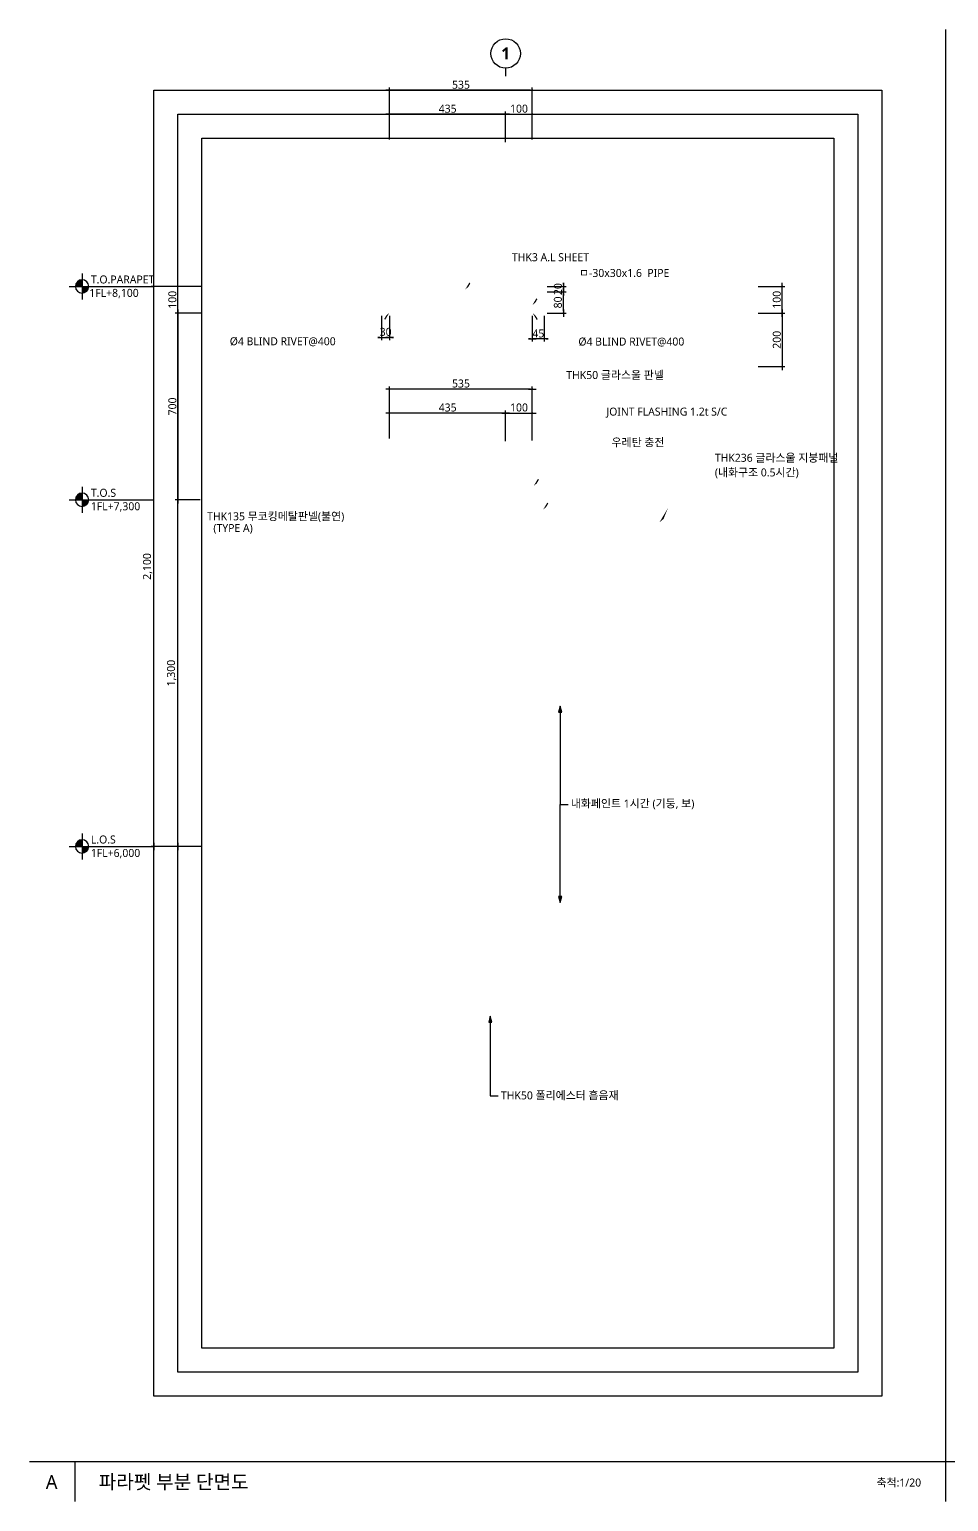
# Model space of a CAD drawing. Extents: x 465 to 33297, y 210 to 5730.
# Drawn here: x 465 to 3911, y 210 to 5730 of the extents above; entities that cross this region are included whole.
import ezdxf
from ezdxf import colors
from ezdxf.entities.mleader import LeaderData, LeaderLine
from ezdxf.enums import TextEntityAlignment as Align
from ezdxf.math import Vec2, Vec3

# ---------------------------------------------------------------- set-up
doc = ezdxf.new("R2010")
doc.units = 0
doc.header["$LTSCALE"] = 20
doc.header["$MEASUREMENT"] = 0
doc.header["$PDMODE"] = 3
doc.header["$PDSIZE"] = -1
doc.layers.get('0').update_dxf_attribs({"linetype": 'CONTINUOUS'})
doc.layers.get('Defpoints').update_dxf_attribs({"color": 137, "linetype": 'CONTINUOUS'})
for name, color, linetype in [('01DIM', 7, 'CONTINUOUS'), ('01TEX', 3, 'CONTINUOUS'), ('3', 3, 'CONTINUOUS'), ('DIM', 7, 'CONTINUOUS'), ('DIM-INT', 7, 'CONTINUOUS'), ('SYM-BUB', 3, 'CONTINUOUS'), ('SYM-LEAD', 6, 'CONTINUOUS'), ('SYM-LEVEL', 7, 'CONTINUOUS'), ('TAG', 6, 'CONTINUOUS'), ('TEXT', 3, 'CONTINUOUS')]:
    doc.layers.add(name, color=color, linetype=linetype)
doc.styles.add('GAUN', font='malgun.ttf')
doc.styles.add('XR-sec$0$스타일1', font='malgun.ttf')
doc.styles.add('맑은고딕', font='malgun.ttf')
doc.styles.add('스타일1', font='malgun.ttf')
doc.styles.add('스타일2', font='malgunbd.ttf')
doc.dimstyles.new('GAUN-10', dxfattribs={"dimscale": 10, "dimtxt": 3, "dimasz": 0.7, "dimexe": 1, "dimexo": 1, "dimgap": 0.5, "dimtad": 1, "dimdec": 0, "dimzin": 1, "dimdsep": 46, "dimlunit": 6, "dimtxsty": '맑은고딕', "dimblk": 'CJDOT', "dimcen": 0.09, "dimdle": 1, "dimclrd": 256, "dimclre": 256, "dimclrt": 3, "dimadec": 0, "dimazin": 0, "dimtfac": 1, "dimtdec": 0, "dimtix": 1, "dimtmove": 2, "dimatfit": 3, "dimldrblk": 'CJDOT', "dimfxl": 1, "dimtolj": 1, "dimtzin": 1, "dimarcsym": 0})

# ---------------------------------------------------------------- blocks, each defined once
blk = doc.blocks.new('CJDOT')
blk.add_line((-2, 0), (2, 0))
at = {"const_width": 0.5}
blk.add_lwpolyline([(-0.25, 0, 1), (0.25, 0, 1)], format="xyb", close=True, dxfattribs=at)
blk = doc.blocks.new('*D10')
at = {"layer": 'Defpoints', "color": 0, "transparency": 16777216}
for p in [(2350.7, 5412.2), (2350.7, 5307.4), (2250.7, 5297.1)]:
    blk.add_point(p, dxfattribs=at)
at = {"layer": 'DIM', "lineweight": -2, "transparency": 16777216}
for p, q in [((2250.7, 5307.1), (2250.7, 5422.2)), ((2257.7, 5412.2), (2343.7, 5412.2)), ((2350.7, 5317.4), (2350.7, 5422.2))]:
    blk.add_line(p, q, dxfattribs=at)
at = {"layer": 'DIM', "lineweight": -2, "transparency": 16777216, "xscale": 7, "yscale": 7, "zscale": 7, "rotation": 180}
blk.add_blockref('CJDOT', (2250.7, 5412.2), dxfattribs=at)
at = {"layer": 'DIM', "lineweight": -2, "transparency": 16777216, "xscale": 7, "yscale": 7, "zscale": 7}
blk.add_blockref('CJDOT', (2350.7, 5412.2), dxfattribs=at)
at = {"layer": 'DIM', "color": 3, "transparency": 16777216, "insert": (2300.7, 5432.8), "char_height": 30, "attachment_point": 5, "style": '맑은고딕'}
blk.add_mtext('\\A1;100', dxfattribs=at)
blk = doc.blocks.new('NEW_BUB')
at = {"layer": 'SYM-BUB', "color": 6}
blk.add_line((0, 3), (0, 0), dxfattribs=at)
blk.add_circle((0, 8.5), 5.5, dxfattribs=at)
at = {"layer": 'SYM-BUB', "color": 3, "style": '스타일2'}
blk.add_attdef('X', text='', height=4.5, dxfattribs=at).set_placement((0, 8.5), align=Align.MIDDLE)
blk = doc.blocks.new('*D11')
at = {"layer": 'Defpoints', "color": 0, "transparency": 16777216}
for p in [(1815.7, 5502.2), (1815.7, 5312.2), (2350.7, 5312.2)]:
    blk.add_point(p, dxfattribs=at)
at = {"layer": 'DIM', "lineweight": -2, "transparency": 16777216}
for p, q in [((1815.7, 5322.2), (1815.7, 5512.2)), ((2343.7, 5502.2), (1822.7, 5502.2)), ((2350.7, 5322.2), (2350.7, 5512.2))]:
    blk.add_line(p, q, dxfattribs=at)
at = {"layer": 'DIM', "lineweight": -2, "transparency": 16777216, "xscale": 7, "yscale": 7, "zscale": 7, "rotation": 180}
blk.add_blockref('CJDOT', (1815.7, 5502.2), dxfattribs=at)
at = {"layer": 'DIM', "lineweight": -2, "transparency": 16777216, "xscale": 7, "yscale": 7, "zscale": 7}
blk.add_blockref('CJDOT', (2350.7, 5502.2), dxfattribs=at)
at = {"layer": 'DIM', "color": 3, "transparency": 16777216, "insert": (2083.2, 5522.7), "char_height": 30, "attachment_point": 5, "style": '맑은고딕'}
blk.add_mtext('\\A1;535', dxfattribs=at)
blk = doc.blocks.new('*D12')
at = {"layer": 'Defpoints', "color": 0, "transparency": 16777216}
for p in [(1815.7, 5412.2), (1815.7, 5307.4), (2250.7, 5297.1)]:
    blk.add_point(p, dxfattribs=at)
at = {"layer": 'DIM', "lineweight": -2, "transparency": 16777216}
for p, q in [((1815.7, 5317.4), (1815.7, 5422.2)), ((2243.7, 5412.2), (1822.7, 5412.2)), ((2250.7, 5307.1), (2250.7, 5422.2))]:
    blk.add_line(p, q, dxfattribs=at)
at = {"layer": 'DIM', "lineweight": -2, "transparency": 16777216, "xscale": 7, "yscale": 7, "zscale": 7, "rotation": 180}
blk.add_blockref('CJDOT', (1815.7, 5412.2), dxfattribs=at)
at = {"layer": 'DIM', "lineweight": -2, "transparency": 16777216, "xscale": 7, "yscale": 7, "zscale": 7}
blk.add_blockref('CJDOT', (2250.7, 5412.2), dxfattribs=at)
at = {"layer": 'DIM', "color": 3, "transparency": 16777216, "insert": (2033.2, 5432.7), "char_height": 30, "attachment_point": 5, "style": '맑은고딕'}
blk.add_mtext('\\A1;435', dxfattribs=at)
blk = doc.blocks.new('*D13')
at = {"layer": '01DIM', "lineweight": -2, "transparency": 16777216}
for p, q in [((1815.7, 4196.2), (1815.7, 4301.7)), ((2243.7, 4291.7), (1822.7, 4291.7)), ((2250.7, 4186.6), (2250.7, 4301.7))]:
    blk.add_line(p, q, dxfattribs=at)
at = {"layer": 'Defpoints', "color": 0, "transparency": 16777216}
for p in [(1815.7, 4291.7), (1815.7, 4186.2), (2250.7, 4176.6)]:
    blk.add_point(p, dxfattribs=at)
at = {"layer": '01DIM', "lineweight": -2, "transparency": 16777216, "xscale": 7, "yscale": 7, "zscale": 7, "rotation": 180}
blk.add_blockref('CJDOT', (1815.7, 4291.7), dxfattribs=at)
at = {"layer": '01DIM', "lineweight": -2, "transparency": 16777216, "xscale": 7, "yscale": 7, "zscale": 7}
blk.add_blockref('CJDOT', (2250.7, 4291.7), dxfattribs=at)
at = {"layer": '01DIM', "color": 3, "transparency": 16777216, "insert": (2033.2, 4312.2), "char_height": 30, "attachment_point": 5, "style": '맑은고딕'}
blk.add_mtext('\\A1;435', dxfattribs=at)
blk = doc.blocks.new('*D14')
at = {"layer": '01DIM', "lineweight": -2, "transparency": 16777216}
for p, q in [((2250.7, 4186.6), (2250.7, 4301.7)), ((2257.7, 4291.7), (2343.7, 4291.7)), ((2350.7, 4188.8), (2350.7, 4301.7))]:
    blk.add_line(p, q, dxfattribs=at)
at = {"layer": 'Defpoints', "color": 0, "transparency": 16777216}
for p in [(2350.7, 4291.7), (2250.7, 4176.6), (2350.7, 4178.8)]:
    blk.add_point(p, dxfattribs=at)
at = {"layer": '01DIM', "lineweight": -2, "transparency": 16777216, "xscale": 7, "yscale": 7, "zscale": 7, "rotation": 180}
blk.add_blockref('CJDOT', (2250.7, 4291.7), dxfattribs=at)
at = {"layer": '01DIM', "lineweight": -2, "transparency": 16777216, "xscale": 7, "yscale": 7, "zscale": 7}
blk.add_blockref('CJDOT', (2350.7, 4291.7), dxfattribs=at)
at = {"layer": '01DIM', "color": 3, "transparency": 16777216, "insert": (2300.7, 4312.3), "char_height": 30, "attachment_point": 5, "style": '맑은고딕'}
blk.add_mtext('\\A1;100', dxfattribs=at)
blk = doc.blocks.new('*D15')
at = {"layer": 'Defpoints', "color": 0, "transparency": 16777216}
for p in [(1815.7, 4381.7), (1815.7, 4191.7), (2350.7, 4191.7)]:
    blk.add_point(p, dxfattribs=at)
at = {"layer": 'DIM', "lineweight": -2, "transparency": 16777216}
for p, q in [((1815.7, 4201.7), (1815.7, 4391.7)), ((2343.7, 4381.7), (1822.7, 4381.7)), ((2350.7, 4201.7), (2350.7, 4391.7))]:
    blk.add_line(p, q, dxfattribs=at)
at = {"layer": 'DIM', "lineweight": -2, "transparency": 16777216, "xscale": 7, "yscale": 7, "zscale": 7, "rotation": 180}
blk.add_blockref('CJDOT', (1815.7, 4381.7), dxfattribs=at)
at = {"layer": 'DIM', "lineweight": -2, "transparency": 16777216, "xscale": 7, "yscale": 7, "zscale": 7}
blk.add_blockref('CJDOT', (2350.7, 4381.7), dxfattribs=at)
at = {"layer": 'DIM', "color": 3, "transparency": 16777216, "insert": (2083.2, 4402.2), "char_height": 30, "attachment_point": 5, "style": '맑은고딕'}
blk.add_mtext('\\A1;535', dxfattribs=at)
blk = doc.blocks.new('XR-sec$0$LEVEL1')
at = {"layer": 'SYM-LEVEL'}
h = blk.add_hatch(color=6, dxfattribs=at)
edge = h.paths.add_edge_path()
edge.add_ellipse((4.87, 0), major_axis=(1.77, 1.77), ratio=1, start_angle=405, end_angle=495)
edge.add_line((2.37, 0), (4.87, 0))
edge.add_line((4.87, 0), (4.87, 2.5))
edge = h.paths.add_edge_path()
edge.add_ellipse((4.87, 0), major_axis=(1.77, 1.77), ratio=1, start_angle=225, end_angle=315)
edge.add_line((7.37, 0), (4.87, 0))
edge.add_line((4.87, 0), (4.87, -2.5))
at = {"layer": 'SYM-LEVEL', "color": 6}
for p, q in [((0, 0), (9.74, 0)), ((4.87, 4.87), (4.87, -4.87)), ((9.07, 0), (31.8, 0))]:
    blk.add_line(p, q, dxfattribs=at)
blk.add_ellipse((4.87, 0), major_axis=(1.77, 1.77), ratio=1, start_param=5.497787, end_param=11.780972, dxfattribs=at)
at = {"layer": 'SYM-LEVEL', "color": 3, "style": 'XR-sec$0$스타일1'}
for tag, p in [('1층-바닥마감', (8.16, 1.11)), ('EL-+100', (8.16, -3.93))]:
    blk.add_attdef(tag, p, '', height=3, dxfattribs=at)
blk = doc.blocks.new('*D16')
at = {"layer": 'Defpoints', "color": 0, "transparency": 16777216}
for p in [(1021.6, 4766.4), (1121.6, 4766.4, 0), (1121.6, 4666.4, 0)]:
    blk.add_point(p, dxfattribs=at)
at = {"layer": 'DIM', "lineweight": -2, "transparency": 16777216}
for p, q in [((1111.6, 4766.4), (1011.6, 4766.4)), ((1021.6, 4673.4), (1021.6, 4759.4)), ((1111.6, 4666.4), (1011.6, 4666.4))]:
    blk.add_line(p, q, dxfattribs=at)
at = {"layer": 'DIM', "lineweight": -2, "transparency": 16777216, "xscale": 7, "yscale": 7, "zscale": 7}
for p, rotation in [((1021.6, 4766.4), 90), ((1021.6, 4666.4), 270)]:
    blk.add_blockref('CJDOT', p, dxfattribs=dict(at, rotation=rotation))
at = {"layer": 'DIM', "color": 3, "transparency": 16777216, "insert": (1001, 4716.4), "char_height": 30, "attachment_point": 5, "rotation": 90, "style": '맑은고딕'}
blk.add_mtext('\\A1;100', dxfattribs=at)
blk = doc.blocks.new('*D17')
at = {"layer": 'Defpoints', "color": 0, "transparency": 16777216}
for p in [(931.6, 4766.4), (1121.6, 4766.4), (1121.6, 2666.4)]:
    blk.add_point(p, dxfattribs=at)
at = {"layer": 'DIM', "lineweight": -2, "transparency": 16777216}
for p, q in [((1111.6, 4766.4), (921.6, 4766.4)), ((931.6, 2673.4), (931.6, 4759.4)), ((1111.6, 2666.4), (921.6, 2666.4))]:
    blk.add_line(p, q, dxfattribs=at)
at = {"layer": 'DIM', "lineweight": -2, "transparency": 16777216, "xscale": 7, "yscale": 7, "zscale": 7}
for p, rotation in [((931.6, 4766.4), 90), ((931.6, 2666.4), 270)]:
    blk.add_blockref('CJDOT', p, dxfattribs=dict(at, rotation=rotation))
at = {"layer": 'DIM', "color": 3, "transparency": 16777216, "insert": (908.5, 3716.4), "char_height": 30, "attachment_point": 5, "rotation": 90, "style": '맑은고딕'}
blk.add_mtext('\\A1;2,100', dxfattribs=at)
blk = doc.blocks.new('*D18')
at = {"layer": 'Defpoints', "color": 0, "transparency": 16777216}
for p in [(1121.6, 4666.4), (1021.6, 3966.4), (1115.7, 3966.4, 0)]:
    blk.add_point(p, dxfattribs=at)
at = {"layer": 'DIM', "lineweight": -2, "transparency": 16777216}
for p, q in [((1111.6, 4666.4), (1011.6, 4666.4)), ((1021.6, 4659.4), (1021.6, 3973.4)), ((1105.7, 3966.4), (1011.6, 3966.4))]:
    blk.add_line(p, q, dxfattribs=at)
at = {"layer": 'DIM', "lineweight": -2, "transparency": 16777216, "xscale": 7, "yscale": 7, "zscale": 7}
for p, rotation in [((1021.6, 4666.4), 90), ((1021.6, 3966.4), 270)]:
    blk.add_blockref('CJDOT', p, dxfattribs=dict(at, rotation=rotation))
at = {"layer": 'DIM', "color": 3, "transparency": 16777216, "insert": (1001.1, 4316.4), "char_height": 30, "attachment_point": 5, "rotation": 90, "style": '맑은고딕'}
blk.add_mtext('\\A1;700', dxfattribs=at)
blk = doc.blocks.new('*D19')
at = {"layer": 'Defpoints', "color": 0, "transparency": 16777216}
for p in [(1021.6, 3966.4), (1113.1, 3966.4, 0), (1110.7, 2666.4, 0)]:
    blk.add_point(p, dxfattribs=at)
at = {"layer": 'DIM', "lineweight": -2, "transparency": 16777216}
for p, q in [((1103.1, 3966.4), (1011.6, 3966.4)), ((1021.6, 2673.4), (1021.6, 3959.4)), ((1100.7, 2666.4), (1011.6, 2666.4))]:
    blk.add_line(p, q, dxfattribs=at)
at = {"layer": 'DIM', "lineweight": -2, "transparency": 16777216, "xscale": 7, "yscale": 7, "zscale": 7}
for p, rotation in [((1021.6, 3966.4), 90), ((1021.6, 2666.4), 270)]:
    blk.add_blockref('CJDOT', p, dxfattribs=dict(at, rotation=rotation))
at = {"layer": 'DIM', "color": 3, "transparency": 16777216, "insert": (998.5, 3316.4), "char_height": 30, "attachment_point": 5, "rotation": 90, "style": '맑은고딕'}
blk.add_mtext('\\A1;1,300', dxfattribs=at)
blk = doc.blocks.new('*D28')
at = {"layer": 'Defpoints', "color": 0, "transparency": 16777216}
for p in [(2395.7, 4746.4), (2467.1, 4746.4), (2395.7, 4666.4)]:
    blk.add_point(p, dxfattribs=at)
at = {"layer": 'DIM-INT', "lineweight": -2, "transparency": 16777216}
for p, q in [((2405.7, 4746.4), (2477.1, 4746.4)), ((2467.1, 4673.4), (2467.1, 4739.4)), ((2405.7, 4666.4), (2477.1, 4666.4))]:
    blk.add_line(p, q, dxfattribs=at)
at = {"layer": 'DIM-INT', "lineweight": -2, "transparency": 16777216, "xscale": 7, "yscale": 7, "zscale": 7}
for p, rotation in [((2467.1, 4746.4), 90), ((2467.1, 4666.4), 270)]:
    blk.add_blockref('CJDOT', p, dxfattribs=dict(at, rotation=rotation))
at = {"layer": 'DIM-INT', "color": 3, "transparency": 16777216, "insert": (2446.6, 4706.4), "char_height": 30, "attachment_point": 5, "rotation": 90, "style": '맑은고딕'}
blk.add_mtext('\\A1;80', dxfattribs=at)
blk = doc.blocks.new('*D29')
at = {"layer": 'Defpoints', "color": 0, "transparency": 16777216}
for p in [(2395.7, 4766.4), (2395.7, 4746.4), (2467.1, 4746.4)]:
    blk.add_point(p, dxfattribs=at)
at = {"layer": 'DIM-INT', "lineweight": -2, "transparency": 16777216}
for p, q in [((2405.7, 4766.4), (2477.1, 4766.4)), ((2467.1, 4773.4), (2467.1, 4780.4)), ((2467.1, 4766.4), (2467.1, 4746.4)), ((2405.7, 4746.4), (2477.1, 4746.4)), ((2467.1, 4739.4), (2467.1, 4732.4))]:
    blk.add_line(p, q, dxfattribs=at)
at = {"layer": 'DIM-INT', "lineweight": -2, "transparency": 16777216, "xscale": 7, "yscale": 7, "zscale": 7}
for p, rotation in [((2467.1, 4766.4), 270), ((2467.1, 4746.4), 90)]:
    blk.add_blockref('CJDOT', p, dxfattribs=dict(at, rotation=rotation))
at = {"layer": 'DIM-INT', "color": 3, "transparency": 16777216, "insert": (2446.6, 4756.4), "char_height": 30, "attachment_point": 5, "rotation": 90, "style": '맑은고딕'}
blk.add_mtext('\\A1;20', dxfattribs=at)
blk = doc.blocks.new('*D62')
at = {"layer": 'Defpoints', "color": 0, "transparency": 16777216}
for p in [(1785.7, 4666.4), (1815.7, 4666.4), (1815.7, 4575.2)]:
    blk.add_point(p, dxfattribs=at)
at = {"layer": 'DIM', "lineweight": -2, "transparency": 16777216}
for p, q in [((1785.7, 4656.4), (1785.7, 4565.2)), ((1815.7, 4656.4), (1815.7, 4565.2)), ((1778.7, 4575.2), (1771.7, 4575.2)), ((1785.7, 4575.2), (1815.7, 4575.2)), ((1822.7, 4575.2), (1829.7, 4575.2))]:
    blk.add_line(p, q, dxfattribs=at)
at = {"layer": 'DIM', "lineweight": -2, "transparency": 16777216, "xscale": 7, "yscale": 7, "zscale": 7}
blk.add_blockref('CJDOT', (1785.7, 4575.2), dxfattribs=at)
at = {"layer": 'DIM', "lineweight": -2, "transparency": 16777216, "xscale": 7, "yscale": 7, "zscale": 7, "rotation": 180}
blk.add_blockref('CJDOT', (1815.7, 4575.2), dxfattribs=at)
at = {"layer": 'DIM', "color": 3, "transparency": 16777216, "insert": (1800.7, 4595.7), "char_height": 30, "attachment_point": 5, "style": '맑은고딕'}
blk.add_mtext('\\A1;30', dxfattribs=at)
blk = doc.blocks.new('*D63')
at = {"layer": 'Defpoints', "color": 0, "transparency": 16777216}
for p in [(2350.7, 4666.4), (2395.7, 4666.4), (2350.7, 4569.7)]:
    blk.add_point(p, dxfattribs=at)
at = {"layer": 'DIM-INT', "lineweight": -2, "transparency": 16777216}
for p, q in [((2350.7, 4656.4), (2350.7, 4559.7)), ((2395.7, 4656.4), (2395.7, 4559.7)), ((2343.7, 4569.7), (2336.7, 4569.7)), ((2395.7, 4569.7), (2350.7, 4569.7)), ((2402.7, 4569.7), (2409.7, 4569.7))]:
    blk.add_line(p, q, dxfattribs=at)
at = {"layer": 'DIM-INT', "lineweight": -2, "transparency": 16777216, "xscale": 7, "yscale": 7, "zscale": 7}
blk.add_blockref('CJDOT', (2350.7, 4569.7), dxfattribs=at)
at = {"layer": 'DIM-INT', "lineweight": -2, "transparency": 16777216, "xscale": 7, "yscale": 7, "zscale": 7, "rotation": 180}
blk.add_blockref('CJDOT', (2395.7, 4569.7), dxfattribs=at)
at = {"layer": 'DIM-INT', "color": 3, "transparency": 16777216, "insert": (2373.2, 4589.9), "char_height": 30, "attachment_point": 5, "style": '맑은고딕'}
blk.add_mtext('\\A1;45', dxfattribs=at)
blk = doc.blocks.new('*D70')
at = {"layer": 'Defpoints', "color": 0, "transparency": 16777216}
for p in [(3188, 4766.4, 0), (3288, 4766.4), (3188, 4666.4, 0)]:
    blk.add_point(p, dxfattribs=at)
at = {"layer": 'DIM', "lineweight": -2, "transparency": 16777216}
for p, q in [((3198, 4766.4), (3298, 4766.4)), ((3288, 4673.4), (3288, 4759.4)), ((3198, 4666.4), (3298, 4666.4))]:
    blk.add_line(p, q, dxfattribs=at)
at = {"layer": 'DIM', "lineweight": -2, "transparency": 16777216, "xscale": 7, "yscale": 7, "zscale": 7}
for p, rotation in [((3288, 4766.4), 90), ((3288, 4666.4), 270)]:
    blk.add_blockref('CJDOT', p, dxfattribs=dict(at, rotation=rotation))
at = {"layer": 'DIM', "color": 3, "transparency": 16777216, "insert": (3267.4, 4716.4), "char_height": 30, "attachment_point": 5, "rotation": 90, "style": '맑은고딕'}
blk.add_mtext('\\A1;100', dxfattribs=at)
blk = doc.blocks.new('*D71')
at = {"layer": 'Defpoints', "color": 0, "transparency": 16777216}
for p in [(3188, 4666.4, 0), (3188, 4466.4, 0), (3288, 4466.4)]:
    blk.add_point(p, dxfattribs=at)
at = {"layer": 'DIM', "lineweight": -2, "transparency": 16777216}
for p, q in [((3198, 4666.4), (3298, 4666.4)), ((3288, 4659.4), (3288, 4473.4)), ((3198, 4466.4), (3298, 4466.4))]:
    blk.add_line(p, q, dxfattribs=at)
at = {"layer": 'DIM', "lineweight": -2, "transparency": 16777216, "xscale": 7, "yscale": 7, "zscale": 7}
for p, rotation in [((3288, 4666.4), 90), ((3288, 4466.4), 270)]:
    blk.add_blockref('CJDOT', p, dxfattribs=dict(at, rotation=rotation))
at = {"layer": 'DIM', "color": 3, "transparency": 16777216, "insert": (3267.5, 4566.4), "char_height": 30, "attachment_point": 5, "rotation": 90, "style": '맑은고딕'}
blk.add_mtext('\\A1;200', dxfattribs=at)
blk = doc.blocks.new('CJA-AH')
at = {"layer": 'TAG'}
h = blk.add_hatch(color=256, dxfattribs=at)
h.dxf.hatch_style = 1
h.paths.add_polyline_path([(-0.75, -0.2), (0, 0), (-0.75, 0.2)])
blk.add_lwpolyline([(-0.75, -0.2), (0, 0), (-0.75, 0.2)], close=True, dxfattribs=at)
blk.add_lwpolyline([(0, 0), (-1, 0)], dxfattribs=at)

msp = doc.modelspace()

# ---------------------------------------------------------------- linework, layer by layer
at = {"layer": '3'}
for p, q in [((3900, 5730), (3900, 210)), ((465, 360), (7335, 360)), ((635, 360), (635, 210))]:
    msp.add_line(p, q, dxfattribs=at)
at = {"layer": 'Defpoints', "linetype": 'Continuous', "ltscale": 2}
for points in [[(931.6, 5502.2), (3661.8, 5502.2), (3661.8, 605), (931.6, 605)], [(1021.6, 5412.2), (3571.8, 5412.2), (3571.8, 695), (1021.6, 695)], [(1111.6, 5322.2), (3481.8, 5322.2), (3481.8, 785), (1111.6, 785)]]:
    msp.add_lwpolyline(points, close=True, dxfattribs=at)
at = {"layer": 'SYM-LEAD'}
for points in [[(2099.1, 4754.9, 0, 10, 0), (2118.4, 4777.9, 0, 0, 0), (2175.6, 4876.9, 0, 0, 0), (2273.1, 4876.9, 0, 0, 0)], [(2350.5, 4695.8, 0, 10, 0), (2369.8, 4718.8, 0, 0, 0), (2427.1, 4817.8, 0, 0, 0), (2524.5, 4817.8, 0, 0, 0)], [(1814.5, 4667.5, 0, 10, 0), (1795.2, 4644.5, 0, 0, 0), (1741.6, 4555.4, 0, 0, 0), (1644.2, 4555.4, 0, 0, 0)], [(2351.9, 4666.4, 0, 10, 0), (2371.2, 4643.4, 0, 0, 0), (2424.8, 4554.3, 0, 0, 0), (2522.3, 4554.3, 0, 0, 0)], [(2350.7, 4432.4, 0, 10, 0), (2380.7, 4432.4, 0, 0, 0), (2455.1, 4432.4, 0, 0, 0)], [(2356, 4018.4, 0, 10, 0), (2375.3, 4041.4, 0, 0, 0), (2529.7, 4298, 0, 0, 0), (2627.1, 4298, 0, 0, 0)], [(2391.2, 3929.4, 0, 10, 0), (2410.5, 3952.3, 0, 0, 0), (2549.2, 4182.9, 0, 0, 0), (2646.6, 4182.9, 0, 0, 0)], [(2827.4, 3881.5, 0, 10, 0), (2846.7, 3904.5, 0, 0, 0), (2936.4, 4124.9, 0, 0, 0), (3033.9, 4124.9, 0, 0, 0)], [(1818.5, 3902.6, 0, 10, 0), (1788.5, 3902.6, 0, 0, 0), (1714.1, 3902.6, 0, 0, 0)], [(2257, 2824.1, 0, 10, 0), (2287, 2824.1, 0, 0, 0), (2455.1, 2824.1, 0, 0, 0)], [(1995, 1731.2, 0, 10, 0), (2025, 1731.2, 0, 0, 0), (2193.1, 1731.2, 0, 0, 0)]]:
    msp.add_lwpolyline(points, format="xyseb", dxfattribs=at)

# ---------------------------------------------------------------- block references
at = {"layer": 'SYM-BUB', "xscale": 10.01105377437292, "yscale": 10.01105377437292, "zscale": 10.01105377437292}
msp.add_blockref('NEW_BUB', (2250.7, 5554.8), dxfattribs=at).add_auto_attribs({'X': '1'})
at = {"layer": 'SYM-LEVEL'}
ref = msp.add_blockref('XR-sec$0$LEVEL1', (613.6, 4766.4), dxfattribs=dict(at, xscale=10, yscale=10, zscale=10))
ref.add_attrib('EL-+100', '1FL+8,100', (689.4, 4727.1), dxfattribs={"color": 3, "height": 30, "style": 'XR-sec$0$스타일1'})
ref.add_attrib('1층-바닥마감', 'T.O.PARAPET', (695.2, 4777.5), dxfattribs={"color": 3, "height": 30, "style": 'XR-sec$0$스타일1'})
at = {"layer": 'SYM-LEVEL', "xscale": 10, "yscale": 10, "zscale": 10}
for p, values in [((613.6, 3966.4), {'EL-+100': '1FL+7,300', '1층-바닥마감': 'T.O.S'}), ((613.6, 2666.4), {'EL-+100': '1FL+6,000', '1층-바닥마감': 'L.O.S'})]:
    msp.add_blockref('XR-sec$0$LEVEL1', p, dxfattribs=at).add_auto_attribs(values)

# ---------------------------------------------------------------- texts
at = {"layer": '01TEX', "style": 'GAUN'}
for s, p in [('A', (526.4, 257.3)), ('파라펫 부분 단면도', (724.7, 257.3))]:
    msp.add_text(s, height=52.5, dxfattribs=at).set_placement(p)
msp.add_text('축척:1/20', height=30, dxfattribs=at).set_placement((3641.3, 257.3), align=Align.BOTTOM_LEFT)
at = {"layer": 'TEXT', "color": 3, "style": '스타일1'}
for s, p in [('THK3 A.L SHEET', (2274.2, 4861)), ('ㅁ-30x30x1.6  PIPE', (2525.6, 4801.9)), ('%%C4 BLIND RIVET@400', (1216.2, 4545.7)), ('%%C4 BLIND RIVET@400', (2523.4, 4544.6)), ('THK50 글라스울 판넬', (2478, 4419.3)), ('JOINT FLASHING 1.2t S/C ', (2628.2, 4282)), ('우레탄 충전', (2647.7, 4166.9)), ('THK236 글라스울 지붕패널', (3035, 4108.9)), ('(내화구조 0.5시간)', (3035, 4054)), ('THK135 무코킹메탈판넬(불연)', (1131.2, 3889.5)), ('(TYPE A)', (1154.6, 3845.6))]:
    msp.add_text(s, height=30, dxfattribs=at).set_placement(p)

# ---------------------------------------------------------------- dimensions: what is measured, and where the dimension line sits
at = {"layer": '01DIM'}
dim = msp.add_linear_dim(base=(1815.7, 4291.7), p1=(2250.7, 4176.6), p2=(1815.7, 4186.2), angle=180, dimstyle='GAUN-10', dxfattribs=at)
dim.commit()
dim.dimension.update_dxf_attribs({"geometry": '*D13', "text_midpoint": (2033.2, 4312.2)})
dim = msp.add_linear_dim(base=(2350.7, 4291.7), p1=(2250.7, 4176.6), p2=(2350.7, 4178.8), dimstyle='GAUN-10', dxfattribs=at)
dim.commit()
dim.dimension.update_dxf_attribs({"geometry": '*D14', "text_midpoint": (2300.7, 4312.3)})
at = {"layer": 'DIM'}
for base, p1, p2, angle, picture, middle in [((1815.7, 5502.2), (2350.7, 5312.2), (1815.7, 5312.2), 180, '*D11', (2083.2, 5522.7)), ((1815.7, 5412.2), (2250.7, 5297.1), (1815.7, 5307.4), 180, '*D12', (2033.2, 5432.7)), ((931.6, 4766.4), (1121.6, 2666.4), (1121.6, 4766.4), 90, '*D17', (908.5, 3716.4)), ((1021.6, 4766.4), (1121.6, 4666.4, 0), (1121.6, 4766.4, 0), 90, '*D16', (1001, 4716.4)), ((3288, 4766.4), (3188, 4666.4, 0), (3188, 4766.4, 0), 90, '*D70', (3267.4, 4716.4)), ((1021.6, 3966.4), (1121.6, 4666.4), (1115.7, 3966.4, 0), 270, '*D18', (1001.1, 4316.4)), ((3288, 4466.4), (3188, 4666.4, 0), (3188, 4466.4, 0), 270, '*D71', (3267.5, 4566.4)), ((1815.7, 4381.7), (2350.7, 4191.7), (1815.7, 4191.7), 180, '*D15', (2083.2, 4402.2)), ((1021.6, 3966.4), (1110.7, 2666.4, 0), (1113.1, 3966.4, 0), 90, '*D19', (998.5, 3316.4))]:
    dim = msp.add_linear_dim(base=base, p1=p1, p2=p2, angle=angle, dimstyle='GAUN-10', dxfattribs=at)
    dim.commit()
    dim.dimension.update_dxf_attribs({"geometry": picture, "text_midpoint": middle})
for base, p1, p2, picture, middle in [((2350.7, 5412.2), (2250.7, 5297.1), (2350.7, 5307.4), '*D10', (2300.7, 5432.8)), ((1815.7, 4575.2), (1785.7, 4666.4), (1815.7, 4666.4), '*D62', (1800.7, 4595.7))]:
    dim = msp.add_linear_dim(base=base, p1=p1, p2=p2, dimstyle='GAUN-10', dxfattribs=at)
    dim.commit()
    dim.dimension.update_dxf_attribs({"geometry": picture, "text_midpoint": middle})
at = {"layer": 'DIM-INT'}
for p1, angle, picture, middle in [((2395.7, 4766.4), 270, '*D29', (2446.6, 4756.4)), ((2395.7, 4666.4), 90, '*D28', (2446.6, 4706.4))]:
    dim = msp.add_linear_dim(base=(2467.1, 4746.4), p1=p1, p2=(2395.7, 4746.4), angle=angle, dimstyle='GAUN-10', dxfattribs=at)
    dim.commit()
    dim.dimension.update_dxf_attribs({"geometry": picture, "text_midpoint": middle})
dim = msp.add_linear_dim(base=(2350.7, 4569.7), p1=(2395.7, 4666.4), p2=(2350.7, 4666.4), dimstyle='GAUN-10', dxfattribs=at)
dim.commit()
dim.dimension.update_dxf_attribs({"geometry": '*D63', "text_midpoint": (2373.2, 4589.9)})

# ---------------------------------------------------------------- leaders
at = {"layer": 'TAG', "color": 3}
ml = msp.add_multileader_mtext('Standard', dxfattribs=at)
ml.set_content(' ', color=3, style='맑은고딕')
ml.set_leader_properties(color=6)
ml.set_arrow_properties(name='CJA-AH')
ml.build(insert=Vec2(0, 0))
ml.multileader.update_dxf_attribs({"dogleg_length": 3, "arrow_head_size": 30})
ctx = ml.context
ctx.base_point, ctx.char_height, ctx.arrow_head_size, ctx.landing_gap_size, ctx.plane_origin = Vec3(2485.1, 2824.1), 30, 30, 10, Vec3(2281.9, 2658.9)
notes = []
notes.append((ctx, [(0, (1, 1, 0), (2455.1, 2824.1), (1, 0), 30, [(0, [(2455.1, 3192.3)], 0, [])])]))
ctx.mtext.insert, ctx.mtext.width, ctx.mtext.flow_direction = Vec3(2495.1, 2839.1), 602.123, 5
ml = msp.add_multileader_mtext('Standard', dxfattribs=at)
ml.set_content('내화페인트 1시간 (기둥, 보)', color=3, style='맑은고딕')
ml.set_leader_properties(color=6)
ml.set_arrow_properties(name='CJA-AH')
ml.build(insert=Vec2(0, 0))
ml.multileader.update_dxf_attribs({"dogleg_length": 3, "arrow_head_size": 30})
ctx = ml.context
ctx.base_point, ctx.char_height, ctx.arrow_head_size, ctx.landing_gap_size, ctx.plane_origin = Vec3(2485.1, 2824.1), 30, 30, 10, Vec3(2281.9, 2989.2)
notes.append((ctx, [(0, (1, 1, 0), (2455.1, 2824.1), (1, 0), 30, [(0, [(2455.1, 2455.8)], 0, [])])]))
ctx.mtext.insert, ctx.mtext.width, ctx.mtext.flow_direction = Vec3(2495.1, 2842.5), 602.123, 5
ml = msp.add_multileader_mtext('Standard', dxfattribs=at)
ml.set_content('THK50 폴리에스터 흡음재', color=3, style='맑은고딕')
ml.set_leader_properties(color=6)
ml.set_arrow_properties(name='CJA-AH')
ml.build(insert=Vec2(0, 0))
ml.multileader.update_dxf_attribs({"dogleg_length": 3, "arrow_head_size": 30})
ctx = ml.context
ctx.base_point, ctx.char_height, ctx.arrow_head_size, ctx.landing_gap_size, ctx.plane_origin = Vec3(2223.1, 1731.2), 30, 30, 10, Vec3(2019.9, 1566)
notes.append((ctx, [(0, (1, 1, 0), (2193.1, 1731.2), (1, 0), 30, [(0, [(2193.1, 2030)], 0, [])])]))
ctx.mtext.insert, ctx.mtext.width, ctx.mtext.flow_direction = Vec3(2233.1, 1748), 602.123, 5
for ctx, leaders in notes:
    for number, flags, end, landing, length, lines in leaders:
        leader = LeaderData()
        leader.index, (leader.has_last_leader_line, leader.has_dogleg_vector, leader.attachment_direction) = number, flags
        leader.last_leader_point, leader.dogleg_vector, leader.dogleg_length = Vec3(end), Vec3(landing), length
        for number, points, colour, breaks in lines:
            line = LeaderLine()
            line.index, line.vertices, line.color, line.breaks = number, Vec3.list(points), colors.encode_raw_color(colour), breaks
            leader.lines.append(line)
        ctx.leaders.append(leader)

doc.saveas('drawing.dxf')
